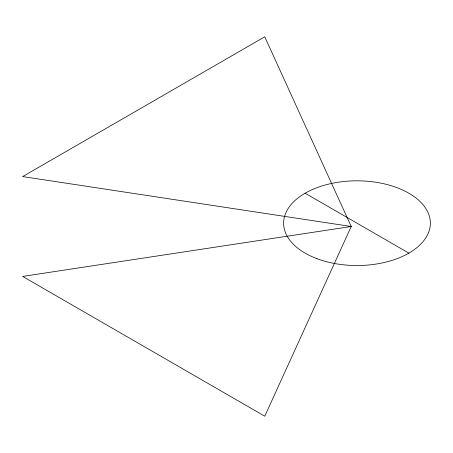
<?xml version="1.0" encoding="UTF-8"?>
<svg xmlns="http://www.w3.org/2000/svg" width="453" height="453" viewBox="0 0 453 453"><rect width="100%" height="100%" fill="white"/><g stroke="black" fill="none" stroke-linecap="round" stroke-linejoin="round"><path stroke-width="0.68" d="M305.101 193.221L408.861 253.125M351.217 226.5L264.756 416.199L22.65 276.421L351.217 226.5L264.75 36.801L22.65 176.579L351.217 226.5M316.868 258.64A73.369 42.361 0 0 0 430.242 225.492A73.369 42.361 0 0 0 323.833 185.385A73.369 42.361 0 0 0 316.868 258.64"/></g></svg>
